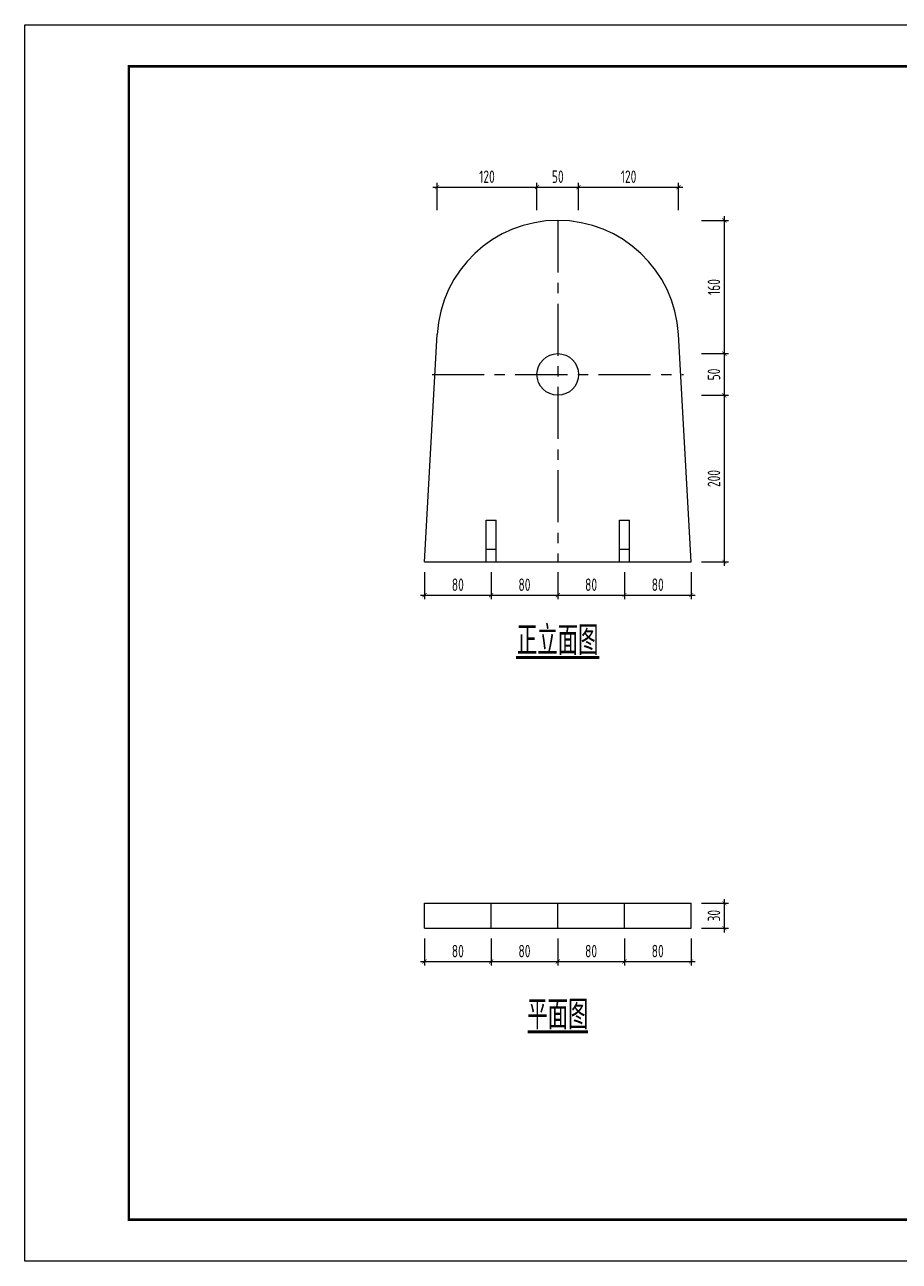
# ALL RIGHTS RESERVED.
# Model space of a CAD drawing. Extents: x -179386 to 128588, y -100 to 34507.
# Drawn here: x -179386 to -158386, y 0 to 29700 of the extents above; entities that cross this region are included whole.
import ezdxf
from ezdxf.enums import TextEntityAlignment as Align

# ---------------------------------------------------------------- set-up
doc = ezdxf.new("R2010")
doc.units = 0
doc.header["$LTSCALE"] = 1000
doc.linetypes.add('CENTER', pattern=[2, 1.25, -0.25, 0.25, -0.25])
doc.layers.get('0').update_dxf_attribs({"linetype": 'CONTINUOUS'})
doc.layers.get('Defpoints').update_dxf_attribs({"linetype": 'CONTINUOUS'})
doc.layers.add('1粗实线', color=1, linetype='CONTINUOUS', lineweight=30)
doc.layers.add('HFZT', color=5, linetype='CONTINUOUS', lineweight=15)
doc.styles.add('TSSD_Dimension', font='tssdeng.shx', dxfattribs={"width": 0.7, "bigfont": 'hztxt.shx'})
doc.styles.add('TSSD_NORM', font='tssdeng.shx', dxfattribs={"width": 0.7, "bigfont": 'hztxt.shx'})
doc.dimstyles.new('TSSD_100_100', dxfattribs={"dimtxt": 300, "dimasz": 100, "dimexe": 100, "dimexo": 250, "dimgap": 100, "dimtad": 1, "dimdec": 0, "dimzin": 0, "dimdsep": 46, "dimtxsty": 'TSSD_Dimension', "dimblk": 'ARCHTICK', "dimblk1": 'ARCHTICK', "dimblk2": 'ARCHTICK', "dimcen": 0, "dimdle": 100, "dimclrt": 7, "dimadec": 0, "dimazin": 0, "dimtfac": 1, "dimtdec": 0, "dimtix": 1, "dimtmove": 2, "dimatfit": 3, "dimfxl": 1, "dimtolj": 1, "dimtzin": 0, "dimarcsym": 0})

# ---------------------------------------------------------------- blocks, each defined once
blk = doc.blocks.new('DETK')
at = {"color": 7, "linetype": 'Continuous'}
blk.add_lwpolyline([(0, 0), (0, 29700), (42000, 29700), (42000, 0), (0, 0)], dxfattribs=at)
at = {"layer": '1粗实线', "color": 7, "linetype": 'Continuous', "const_width": 60}
blk.add_lwpolyline([(2500, 1000), (2500, 28700), (41000, 28700), (41000, 1000), (2500, 1000)], dxfattribs=at)
at = {"layer": 'HFZT', "color": 2, "style": 'TSSD_NORM', "width": 0.7}
for tag, height, p in [('比例尺', 250, (40275, 3100)), ('图号', 250, (37501, 1700)), ('日期', 250, (40275, 1700)), ('图名', 400, (31926, 1425))]:
    blk.add_attdef(tag, text='', height=height, dxfattribs=at).set_placement(p, align=Align.MIDDLE)
blk = doc.blocks.new('_ArchTick')
at = {"color": 0, "linetype": 'ByBlock', "const_width": 0.15}
blk.add_lwpolyline([(-0.5, -0.5), (0.5, 0.5)], dxfattribs=at)
blk = doc.blocks.new('*D250')
at = {"color": 0, "lineweight": -2, "transparency": 16777216}
for p, q in [((-169786, 16550), (-169786, 15900)), ((-168186, 16550), (-168186, 15900)), ((-169886, 16000), (-168086, 16000))]:
    blk.add_line(p, q, dxfattribs=at)
at = {"layer": 'Defpoints', "color": 0, "transparency": 16777216}
for p in [(-169786, 16800), (-168186, 16800), (-168186, 16000)]:
    blk.add_point(p, dxfattribs=at)
at = {"color": 0, "lineweight": -2, "transparency": 16777216, "xscale": 100, "yscale": 100, "zscale": 100, "rotation": 180}
blk.add_blockref('_ArchTick', (-169786, 16000), dxfattribs=at)
at = {"color": 0, "lineweight": -2, "transparency": 16777216, "xscale": 100, "yscale": 100, "zscale": 100}
blk.add_blockref('_ArchTick', (-168186, 16000), dxfattribs=at)
at = {"color": 7, "transparency": 16777216, "insert": (-168986, 16250), "char_height": 300, "attachment_point": 5, "style": 'TSSD_Dimension'}
blk.add_mtext('\\A1;80', dxfattribs=at)
blk = doc.blocks.new('*D251')
at = {"color": 0, "lineweight": -2, "transparency": 16777216}
for p, q in [((-168186, 16550), (-168186, 15900)), ((-166586, 16550), (-166586, 15900)), ((-168286, 16000), (-166486, 16000))]:
    blk.add_line(p, q, dxfattribs=at)
at = {"layer": 'Defpoints', "color": 0, "transparency": 16777216}
for p in [(-168186, 16800), (-166586, 16800), (-166586, 16000)]:
    blk.add_point(p, dxfattribs=at)
at = {"color": 0, "lineweight": -2, "transparency": 16777216, "xscale": 100, "yscale": 100, "zscale": 100, "rotation": 180}
blk.add_blockref('_ArchTick', (-168186, 16000), dxfattribs=at)
at = {"color": 0, "lineweight": -2, "transparency": 16777216, "xscale": 100, "yscale": 100, "zscale": 100}
blk.add_blockref('_ArchTick', (-166586, 16000), dxfattribs=at)
at = {"color": 7, "transparency": 16777216, "insert": (-167386, 16250), "char_height": 300, "attachment_point": 5, "style": 'TSSD_Dimension'}
blk.add_mtext('\\A1;80', dxfattribs=at)
blk = doc.blocks.new('*D252')
at = {"color": 0, "lineweight": -2, "transparency": 16777216}
for p, q in [((-166586, 16550), (-166586, 15900)), ((-164986, 16550), (-164986, 15900)), ((-166686, 16000), (-164886, 16000))]:
    blk.add_line(p, q, dxfattribs=at)
at = {"layer": 'Defpoints', "color": 0, "transparency": 16777216}
for p in [(-166586, 16800), (-164986, 16800), (-164986, 16000)]:
    blk.add_point(p, dxfattribs=at)
at = {"color": 0, "lineweight": -2, "transparency": 16777216, "xscale": 100, "yscale": 100, "zscale": 100, "rotation": 180}
blk.add_blockref('_ArchTick', (-166586, 16000), dxfattribs=at)
at = {"color": 0, "lineweight": -2, "transparency": 16777216, "xscale": 100, "yscale": 100, "zscale": 100}
blk.add_blockref('_ArchTick', (-164986, 16000), dxfattribs=at)
at = {"color": 7, "transparency": 16777216, "insert": (-165786, 16250), "char_height": 300, "attachment_point": 5, "style": 'TSSD_Dimension'}
blk.add_mtext('\\A1;80', dxfattribs=at)
blk = doc.blocks.new('*D253')
at = {"color": 0, "lineweight": -2, "transparency": 16777216}
for p, q in [((-164986, 16550), (-164986, 15900)), ((-163386, 16550), (-163386, 15900)), ((-165086, 16000), (-163286, 16000))]:
    blk.add_line(p, q, dxfattribs=at)
at = {"layer": 'Defpoints', "color": 0, "transparency": 16777216}
for p in [(-164986, 16800), (-163386, 16800), (-163386, 16000)]:
    blk.add_point(p, dxfattribs=at)
at = {"color": 0, "lineweight": -2, "transparency": 16777216, "xscale": 100, "yscale": 100, "zscale": 100, "rotation": 180}
blk.add_blockref('_ArchTick', (-164986, 16000), dxfattribs=at)
at = {"color": 0, "lineweight": -2, "transparency": 16777216, "xscale": 100, "yscale": 100, "zscale": 100}
blk.add_blockref('_ArchTick', (-163386, 16000), dxfattribs=at)
at = {"color": 7, "transparency": 16777216, "insert": (-164186, 16250), "char_height": 300, "attachment_point": 5, "style": 'TSSD_Dimension'}
blk.add_mtext('\\A1;80', dxfattribs=at)
blk = doc.blocks.new('*D254')
at = {"color": 0, "lineweight": -2, "transparency": 16777216}
for p, q in [((-163136, 20800), (-162486, 20800)), ((-162586, 16700), (-162586, 20900)), ((-163136, 16800), (-162486, 16800))]:
    blk.add_line(p, q, dxfattribs=at)
at = {"layer": 'Defpoints', "color": 0, "transparency": 16777216}
for p in [(-163386, 20800), (-162586, 20800), (-163386, 16800)]:
    blk.add_point(p, dxfattribs=at)
at = {"color": 0, "lineweight": -2, "transparency": 16777216, "xscale": 100, "yscale": 100, "zscale": 100}
for p, rotation in [((-162586, 20800), 90), ((-162586, 16800), 270)]:
    blk.add_blockref('_ArchTick', p, dxfattribs=dict(at, rotation=rotation))
at = {"color": 7, "transparency": 16777216, "insert": (-162836, 18800), "char_height": 300, "attachment_point": 5, "rotation": 90, "style": 'TSSD_Dimension'}
blk.add_mtext('\\A1;200', dxfattribs=at)
blk = doc.blocks.new('*D255')
at = {"color": 0, "lineweight": -2, "transparency": 16777216}
for p, q in [((-163136, 21800), (-162486, 21800)), ((-162586, 20700), (-162586, 21900)), ((-163136, 20800), (-162486, 20800))]:
    blk.add_line(p, q, dxfattribs=at)
at = {"layer": 'Defpoints', "color": 0, "transparency": 16777216}
for p in [(-163386, 21800), (-162586, 21800), (-163386, 20800)]:
    blk.add_point(p, dxfattribs=at)
at = {"color": 0, "lineweight": -2, "transparency": 16777216, "xscale": 100, "yscale": 100, "zscale": 100}
for p, rotation in [((-162586, 21800), 90), ((-162586, 20800), 270)]:
    blk.add_blockref('_ArchTick', p, dxfattribs=dict(at, rotation=rotation))
at = {"color": 7, "transparency": 16777216, "insert": (-162836, 21300), "char_height": 300, "attachment_point": 5, "rotation": 90, "style": 'TSSD_Dimension'}
blk.add_mtext('\\A1;50', dxfattribs=at)
blk = doc.blocks.new('*D256')
at = {"color": 0, "lineweight": -2, "transparency": 16777216}
for p, q in [((-163136, 25000), (-162486, 25000)), ((-162586, 21700), (-162586, 25100)), ((-163136, 21800), (-162486, 21800))]:
    blk.add_line(p, q, dxfattribs=at)
at = {"layer": 'Defpoints', "color": 0, "transparency": 16777216}
for p in [(-163386, 25000), (-162586, 25000), (-163386, 21800)]:
    blk.add_point(p, dxfattribs=at)
at = {"color": 0, "lineweight": -2, "transparency": 16777216, "xscale": 100, "yscale": 100, "zscale": 100}
for p, rotation in [((-162586, 25000), 90), ((-162586, 21800), 270)]:
    blk.add_blockref('_ArchTick', p, dxfattribs=dict(at, rotation=rotation))
at = {"color": 7, "transparency": 16777216, "insert": (-162836, 23400), "char_height": 300, "attachment_point": 5, "rotation": 90, "style": 'TSSD_Dimension'}
blk.add_mtext('\\A1;160', dxfattribs=at)
blk = doc.blocks.new('*D257')
at = {"color": 0, "lineweight": -2, "transparency": 16777216}
for p, q in [((-169486, 25250), (-169486, 25900)), ((-167086, 25250), (-167086, 25900)), ((-169586, 25800), (-166986, 25800))]:
    blk.add_line(p, q, dxfattribs=at)
at = {"layer": 'Defpoints', "color": 0, "transparency": 16777216}
for p in [(-167086, 25800), (-169486, 25000), (-167086, 25000)]:
    blk.add_point(p, dxfattribs=at)
at = {"color": 0, "lineweight": -2, "transparency": 16777216, "xscale": 100, "yscale": 100, "zscale": 100, "rotation": 180}
blk.add_blockref('_ArchTick', (-169486, 25800), dxfattribs=at)
at = {"color": 0, "lineweight": -2, "transparency": 16777216, "xscale": 100, "yscale": 100, "zscale": 100}
blk.add_blockref('_ArchTick', (-167086, 25800), dxfattribs=at)
at = {"color": 7, "transparency": 16777216, "insert": (-168286, 26050), "char_height": 300, "attachment_point": 5, "style": 'TSSD_Dimension'}
blk.add_mtext('\\A1;120', dxfattribs=at)
blk = doc.blocks.new('*D258')
at = {"color": 0, "lineweight": -2, "transparency": 16777216}
for p, q in [((-167086, 25250), (-167086, 25900)), ((-166086, 25250), (-166086, 25900)), ((-167186, 25800), (-165986, 25800))]:
    blk.add_line(p, q, dxfattribs=at)
at = {"layer": 'Defpoints', "color": 0, "transparency": 16777216}
for p in [(-166086, 25800), (-167086, 25000), (-166086, 25000)]:
    blk.add_point(p, dxfattribs=at)
at = {"color": 0, "lineweight": -2, "transparency": 16777216, "xscale": 100, "yscale": 100, "zscale": 100, "rotation": 180}
blk.add_blockref('_ArchTick', (-167086, 25800), dxfattribs=at)
at = {"color": 0, "lineweight": -2, "transparency": 16777216, "xscale": 100, "yscale": 100, "zscale": 100}
blk.add_blockref('_ArchTick', (-166086, 25800), dxfattribs=at)
at = {"color": 7, "transparency": 16777216, "insert": (-166586, 26050), "char_height": 300, "attachment_point": 5, "style": 'TSSD_Dimension'}
blk.add_mtext('\\A1;50', dxfattribs=at)
blk = doc.blocks.new('*D259')
at = {"color": 0, "lineweight": -2, "transparency": 16777216}
for p, q in [((-166086, 25250), (-166086, 25900)), ((-163686, 25250), (-163686, 25900)), ((-166186, 25800), (-163586, 25800))]:
    blk.add_line(p, q, dxfattribs=at)
at = {"layer": 'Defpoints', "color": 0, "transparency": 16777216}
for p in [(-163686, 25800), (-166086, 25000), (-163686, 25000)]:
    blk.add_point(p, dxfattribs=at)
at = {"color": 0, "lineweight": -2, "transparency": 16777216, "xscale": 100, "yscale": 100, "zscale": 100, "rotation": 180}
blk.add_blockref('_ArchTick', (-166086, 25800), dxfattribs=at)
at = {"color": 0, "lineweight": -2, "transparency": 16777216, "xscale": 100, "yscale": 100, "zscale": 100}
blk.add_blockref('_ArchTick', (-163686, 25800), dxfattribs=at)
at = {"color": 7, "transparency": 16777216, "insert": (-164886, 26050), "char_height": 300, "attachment_point": 5, "style": 'TSSD_Dimension'}
blk.add_mtext('\\A1;120', dxfattribs=at)
blk = doc.blocks.new('*D264')
at = {"color": 0, "lineweight": -2, "transparency": 16777216}
for p, q in [((-169786, 7750), (-169786, 7100)), ((-168186, 7750), (-168186, 7100)), ((-169886, 7200), (-168086, 7200))]:
    blk.add_line(p, q, dxfattribs=at)
at = {"layer": 'Defpoints', "color": 0, "transparency": 16777216}
for p in [(-169786, 8000), (-168186, 8000), (-168186, 7200)]:
    blk.add_point(p, dxfattribs=at)
at = {"color": 0, "lineweight": -2, "transparency": 16777216, "xscale": 100, "yscale": 100, "zscale": 100, "rotation": 180}
blk.add_blockref('_ArchTick', (-169786, 7200), dxfattribs=at)
at = {"color": 0, "lineweight": -2, "transparency": 16777216, "xscale": 100, "yscale": 100, "zscale": 100}
blk.add_blockref('_ArchTick', (-168186, 7200), dxfattribs=at)
at = {"color": 7, "transparency": 16777216, "insert": (-168986, 7450), "char_height": 300, "attachment_point": 5, "style": 'TSSD_Dimension'}
blk.add_mtext('\\A1;80', dxfattribs=at)
blk = doc.blocks.new('*D265')
at = {"color": 0, "lineweight": -2, "transparency": 16777216}
for p, q in [((-168186, 7750), (-168186, 7100)), ((-166586, 7750), (-166586, 7100)), ((-168286, 7200), (-166486, 7200))]:
    blk.add_line(p, q, dxfattribs=at)
at = {"layer": 'Defpoints', "color": 0, "transparency": 16777216}
for p in [(-168186, 8000), (-166586, 8000), (-166586, 7200)]:
    blk.add_point(p, dxfattribs=at)
at = {"color": 0, "lineweight": -2, "transparency": 16777216, "xscale": 100, "yscale": 100, "zscale": 100, "rotation": 180}
blk.add_blockref('_ArchTick', (-168186, 7200), dxfattribs=at)
at = {"color": 0, "lineweight": -2, "transparency": 16777216, "xscale": 100, "yscale": 100, "zscale": 100}
blk.add_blockref('_ArchTick', (-166586, 7200), dxfattribs=at)
at = {"color": 7, "transparency": 16777216, "insert": (-167386, 7450), "char_height": 300, "attachment_point": 5, "style": 'TSSD_Dimension'}
blk.add_mtext('\\A1;80', dxfattribs=at)
blk = doc.blocks.new('*D266')
at = {"color": 0, "lineweight": -2, "transparency": 16777216}
for p, q in [((-166586, 7750), (-166586, 7100)), ((-164986, 7750), (-164986, 7100)), ((-166686, 7200), (-164886, 7200))]:
    blk.add_line(p, q, dxfattribs=at)
at = {"layer": 'Defpoints', "color": 0, "transparency": 16777216}
for p in [(-166586, 8000), (-164986, 8000), (-164986, 7200)]:
    blk.add_point(p, dxfattribs=at)
at = {"color": 0, "lineweight": -2, "transparency": 16777216, "xscale": 100, "yscale": 100, "zscale": 100, "rotation": 180}
blk.add_blockref('_ArchTick', (-166586, 7200), dxfattribs=at)
at = {"color": 0, "lineweight": -2, "transparency": 16777216, "xscale": 100, "yscale": 100, "zscale": 100}
blk.add_blockref('_ArchTick', (-164986, 7200), dxfattribs=at)
at = {"color": 7, "transparency": 16777216, "insert": (-165786, 7450), "char_height": 300, "attachment_point": 5, "style": 'TSSD_Dimension'}
blk.add_mtext('\\A1;80', dxfattribs=at)
blk = doc.blocks.new('*D267')
at = {"color": 0, "lineweight": -2, "transparency": 16777216}
for p, q in [((-164986, 7750), (-164986, 7100)), ((-163386, 7750), (-163386, 7100)), ((-165086, 7200), (-163286, 7200))]:
    blk.add_line(p, q, dxfattribs=at)
at = {"layer": 'Defpoints', "color": 0, "transparency": 16777216}
for p in [(-164986, 8000), (-163386, 8000), (-163386, 7200)]:
    blk.add_point(p, dxfattribs=at)
at = {"color": 0, "lineweight": -2, "transparency": 16777216, "xscale": 100, "yscale": 100, "zscale": 100, "rotation": 180}
blk.add_blockref('_ArchTick', (-164986, 7200), dxfattribs=at)
at = {"color": 0, "lineweight": -2, "transparency": 16777216, "xscale": 100, "yscale": 100, "zscale": 100}
blk.add_blockref('_ArchTick', (-163386, 7200), dxfattribs=at)
at = {"color": 7, "transparency": 16777216, "insert": (-164186, 7450), "char_height": 300, "attachment_point": 5, "style": 'TSSD_Dimension'}
blk.add_mtext('\\A1;80', dxfattribs=at)
blk = doc.blocks.new('*D268')
at = {"color": 0, "lineweight": -2, "transparency": 16777216}
for p, q in [((-162586, 7900), (-162586, 8700)), ((-163136, 8600), (-162486, 8600)), ((-163136, 8000), (-162486, 8000))]:
    blk.add_line(p, q, dxfattribs=at)
at = {"layer": 'Defpoints', "color": 0, "transparency": 16777216}
for p in [(-163386, 8600), (-162586, 8600), (-163386, 8000)]:
    blk.add_point(p, dxfattribs=at)
at = {"color": 0, "lineweight": -2, "transparency": 16777216, "xscale": 100, "yscale": 100, "zscale": 100}
for p, rotation in [((-162586, 8600), 90), ((-162586, 8000), 270)]:
    blk.add_blockref('_ArchTick', p, dxfattribs=dict(at, rotation=rotation))
at = {"color": 7, "transparency": 16777216, "insert": (-162836, 8300), "char_height": 300, "attachment_point": 5, "rotation": 90, "style": 'TSSD_Dimension'}
blk.add_mtext('\\A1;30', dxfattribs=at)

msp = doc.modelspace()

# ---------------------------------------------------------------- linework, layer by layer
at = {"linetype": 'CENTER'}
for p, q in [((-166585.85472, 25000), (-166585.85472, 16800)), ((-169605.85472, 21300), (-163565.85472, 21300))]:
    msp.add_line(p, q, dxfattribs=at)
for p, q in [((-169785.85472, 16800), (-169481.35787, 22261.43586)), ((-163385.85472, 16800), (-163690.35158, 22261.43586)), ((-168305.85472, 16800), (-168305.85472, 17800)), ((-168305.85472, 17800), (-168065.85472, 17800)), ((-168065.85472, 16800), (-168065.85472, 17800)), ((-165105.85472, 16800), (-165105.85472, 17800)), ((-165105.85472, 17800), (-164865.85472, 17800)), ((-164865.85472, 16800), (-164865.85472, 17800)), ((-168305.85472, 17100), (-168065.85472, 17100)), ((-165105.85472, 17100), (-164865.85472, 17100)), ((-169785.85472, 16800), (-163385.85472, 16800)), ((-169785.85472, 8600), (-163385.85472, 8600)), ((-169785.85472, 8000), (-169785.85472, 8600)), ((-168185.85472, 8000), (-168185.85472, 8600)), ((-166585.85472, 8000), (-166585.85472, 8600)), ((-164985.85472, 8000), (-164985.85472, 8600)), ((-163385.85472, 8000), (-163385.85472, 8600)), ((-169785.85472, 8000), (-163385.85472, 8000))]:
    msp.add_line(p, q)
at = {"color": 3}
for points in [[(-167585.85472, 14500, 70, 70, 0), (-165585.85472, 14500, 0, 0, 0)], [(-167310.85472, 5511, 70, 70, 0), (-165860.85472, 5511, 0, 0, 0)]]:
    msp.add_lwpolyline(points, format="xyseb", dxfattribs=at)
msp.add_circle((-166585.85472, 21300), 500)
msp.add_arc((-166585.85472, 22100), 2900, 3.191164621, 176.808835379)

# ---------------------------------------------------------------- block references
msp.add_blockref('DETK', (-179385.85472, 0))

# ---------------------------------------------------------------- texts
at = {"style": 'TSSD_NORM', "width": 0.7}
for s, p in [('正立面图', (-167567.85472, 14560)), ('平面图', (-167320.85472, 5571))]:
    msp.add_text(s, height=700, dxfattribs=at).set_placement(p)

# ---------------------------------------------------------------- dimensions: what is measured, and where the dimension line sits
for p1, p2, distance, text, picture, middle in [((-169485.85472, 25000), (-167085.85472, 25000), 800, '120', '*D257', (-168285.85472, 26050)), ((-167085.85472, 25000), (-166085.85472, 25000), 800, '50', '*D258', (-166585.85472, 26050)), ((-166085.85472, 25000), (-163685.85472, 25000), 800, '120', '*D259', (-164885.85472, 26050)), ((-163385.85472, 21800), (-163385.85472, 25000), -800, '160', '*D256', (-162835.85472, 23400)), ((-163385.85472, 20800), (-163385.85472, 21800), -800, '50', '*D255', (-162835.85472, 21300)), ((-163385.85472, 16800), (-163385.85472, 20800), -800, '200', '*D254', (-162835.85472, 18800)), ((-169785.85472, 16800), (-168185.85472, 16800), -800, '80', '*D250', (-168985.85472, 16250)), ((-168185.85472, 16800), (-166585.85472, 16800), -800, '80', '*D251', (-167385.85472, 16250)), ((-166585.85472, 16800), (-164985.85472, 16800), -800, '80', '*D252', (-165785.85472, 16250)), ((-164985.85472, 16800), (-163385.85472, 16800), -800, '80', '*D253', (-164185.85472, 16250)), ((-163385.85472, 8000), (-163385.85472, 8600), -800, '30', '*D268', (-162835.85472, 8300)), ((-169785.85472, 8000), (-168185.85472, 8000), -800, '80', '*D264', (-168985.85472, 7450)), ((-168185.85472, 8000), (-166585.85472, 8000), -800, '80', '*D265', (-167385.85472, 7450)), ((-166585.85472, 8000), (-164985.85472, 8000), -800, '80', '*D266', (-165785.85472, 7450)), ((-164985.85472, 8000), (-163385.85472, 8000), -800, '80', '*D267', (-164185.85472, 7450))]:
    dim = msp.add_aligned_dim(p1=p1, p2=p2, distance=distance, text=text, dimstyle='TSSD_100_100')
    dim.commit()
    dim.dimension.update_dxf_attribs({"geometry": picture, "text_midpoint": middle})

doc.saveas('drawing.dxf')
